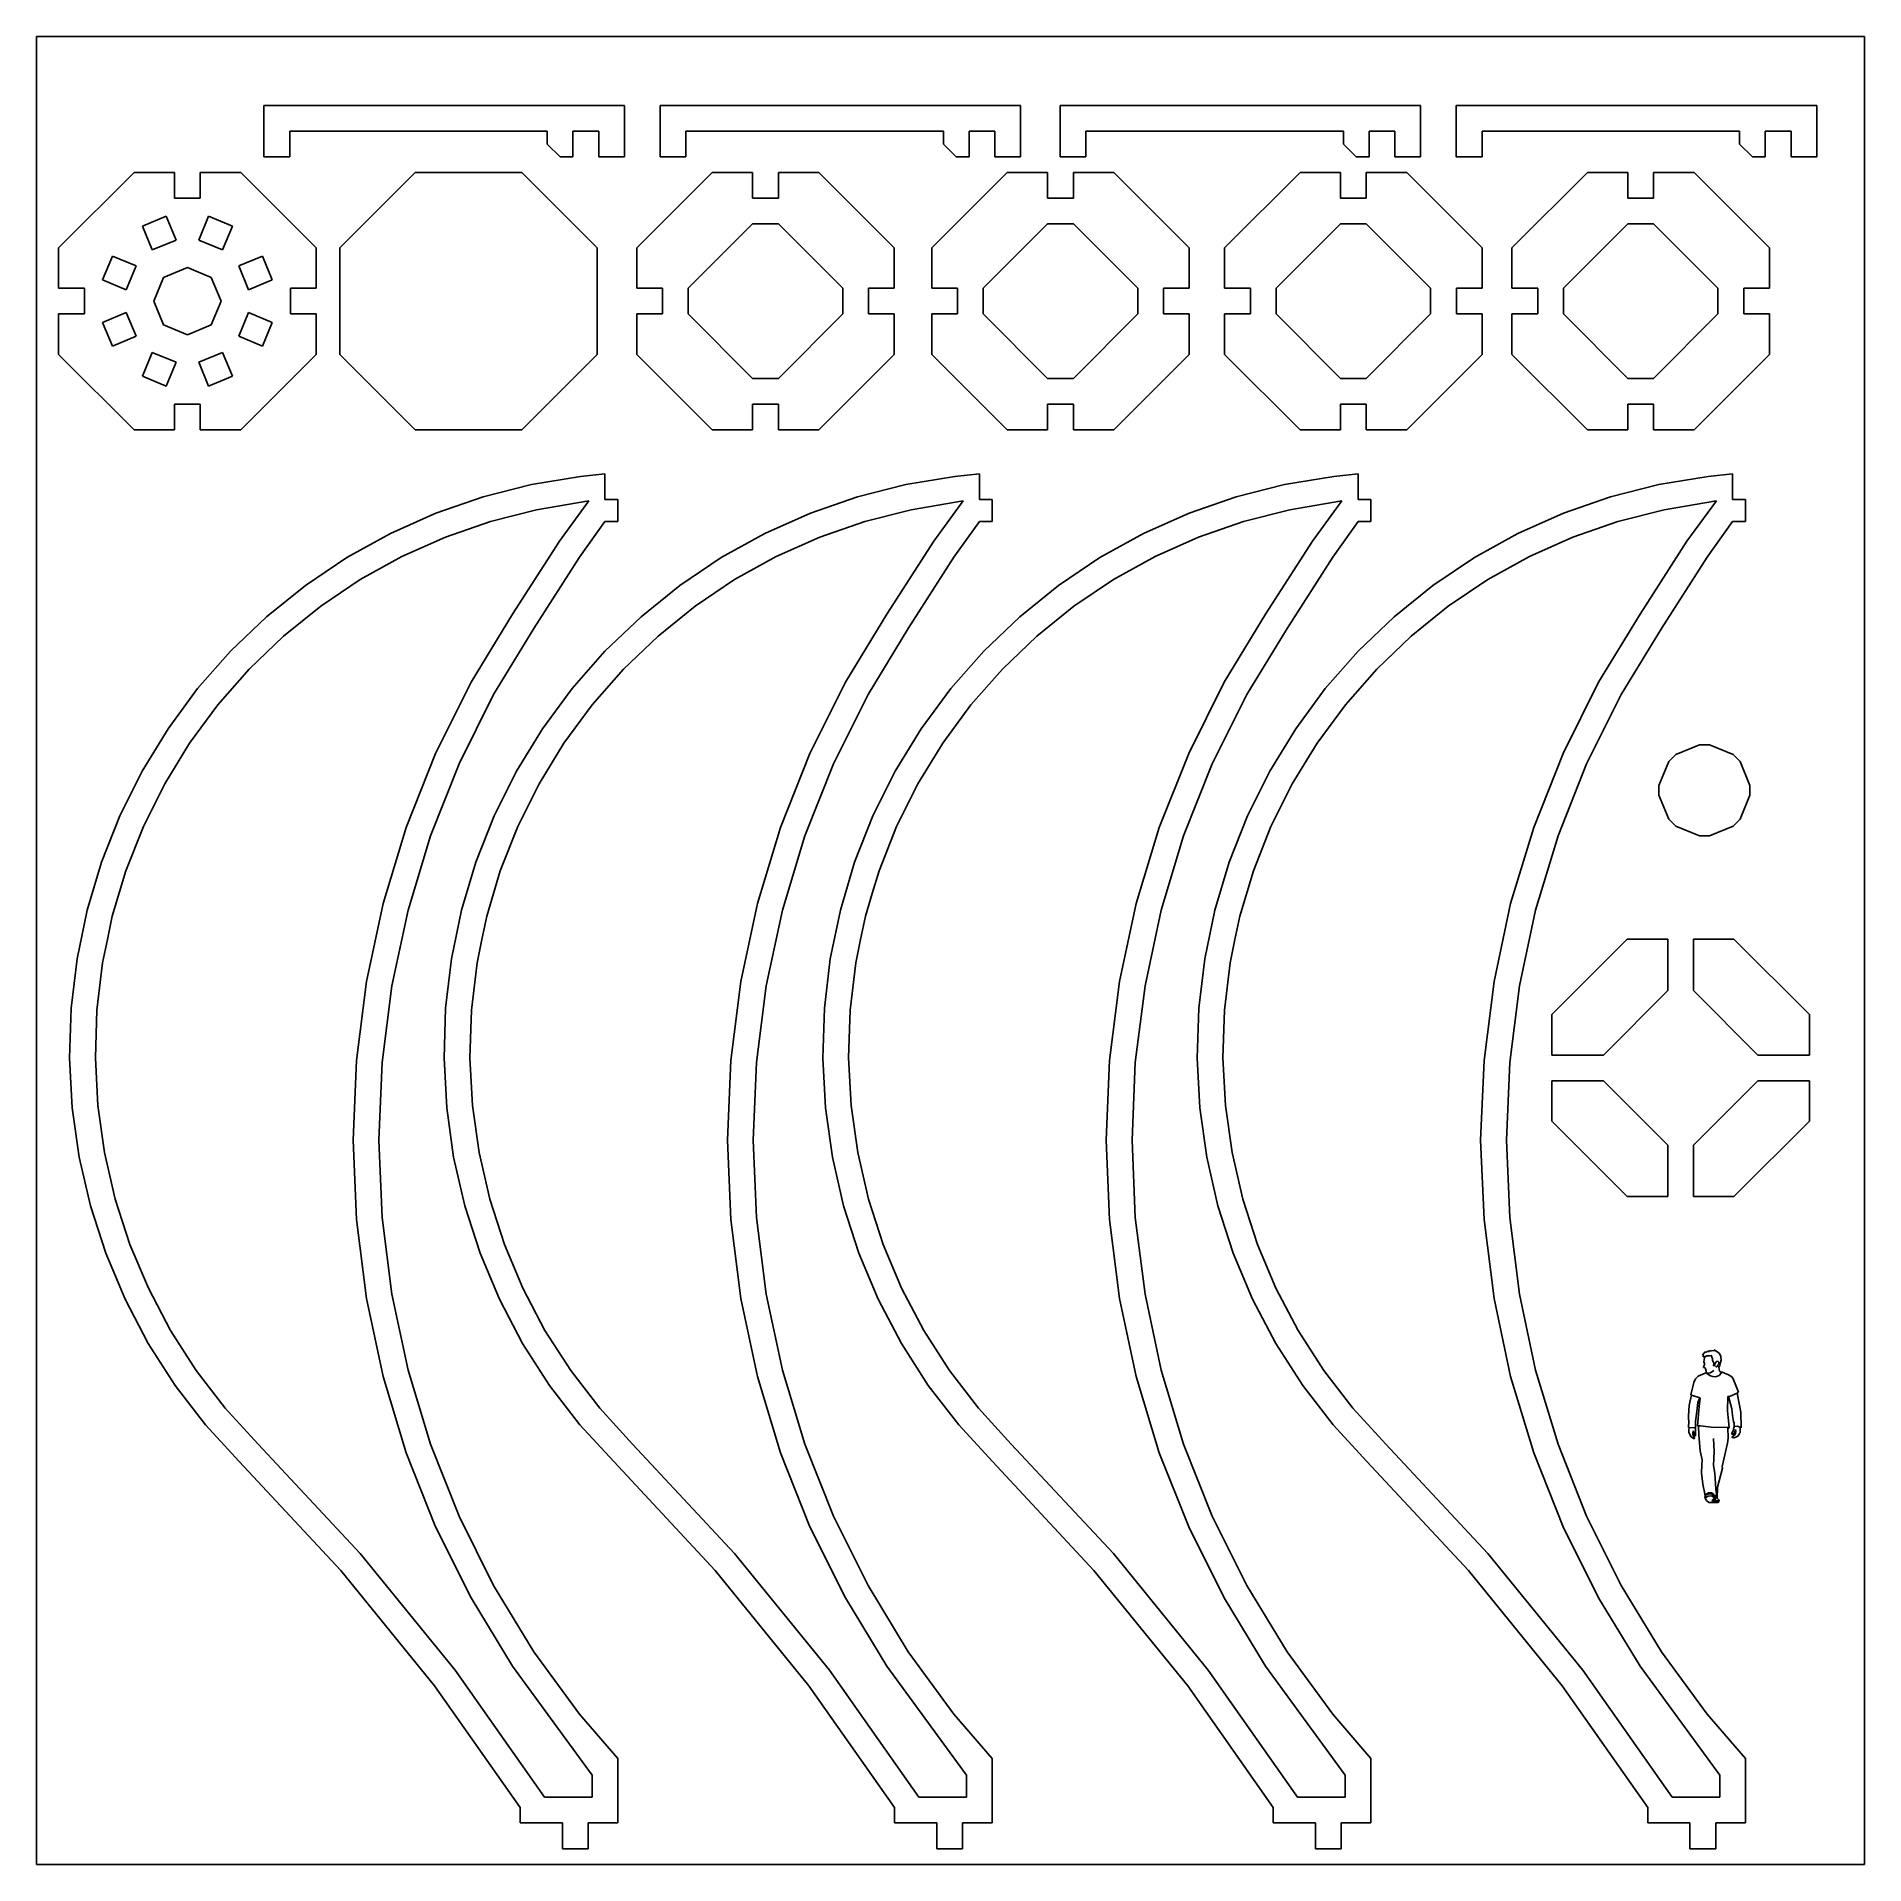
# Model space of a CAD drawing. Extents: x -426 to 426, y -426 to 426.
import ezdxf

# ---------------------------------------------------------------- set-up
doc = ezdxf.new("R2010")
doc.units = 0
doc.header["$MEASUREMENT"] = 0
doc.layers.get('0').update_dxf_attribs({"linetype": 'CONTINUOUS'})

msp = doc.modelspace()

# ---------------------------------------------------------------- linework, layer by layer
for p, q in [((-425.94, 425.94), (-425.94, -425.94)), ((425.94, 425.94), (-425.94, 425.94)), ((425.94, -425.94), (425.94, 425.94)), ((-319.94, 393.85), (-151.94, 393.85)), ((-319.94, 393.85), (-319.94, 369.85)), ((-151.94, 393.85), (-151.94, 369.85)), ((-135.31, 393.85), (-135.31, 369.85)), ((-135.31, 393.85), (32.69, 393.85)), ((32.69, 393.85), (32.69, 369.85)), ((51.09, 393.85), (219.09, 393.85)), ((51.09, 393.85), (51.09, 369.85)), ((219.09, 393.85), (219.09, 369.85)), ((235.72, 393.85), (235.72, 369.85)), ((235.72, 393.85), (403.72, 393.85)), ((403.72, 393.85), (403.72, 369.85)), ((-307.94, 381.85), (-307.94, 369.85)), ((-307.94, 381.85), (-187.94, 381.85)), ((-187.94, 381.85), (-187.94, 375.85)), ((-187.94, 375.85), (-181.94, 369.85)), ((-175.94, 381.85), (-163.94, 381.85)), ((-175.94, 381.85), (-175.94, 369.85)), ((-163.94, 381.85), (-163.94, 369.85)), ((-123.31, 381.85), (-123.31, 369.85)), ((-123.31, 381.85), (-3.31, 381.85)), ((-3.31, 381.85), (-3.31, 375.85)), ((-3.31, 375.85), (2.69, 369.85)), ((8.69, 381.85), (8.69, 369.85)), ((8.69, 381.85), (20.69, 381.85)), ((20.69, 381.85), (20.69, 369.85)), ((63.09, 381.85), (183.09, 381.85)), ((63.09, 381.85), (63.09, 369.85)), ((183.09, 381.85), (183.09, 375.85)), ((183.09, 375.85), (189.09, 369.85)), ((195.09, 381.85), (195.09, 369.85)), ((195.09, 381.85), (207.09, 381.85)), ((207.09, 381.85), (207.09, 369.85)), ((247.72, 381.85), (247.72, 369.85)), ((247.72, 381.85), (367.72, 381.85)), ((367.72, 381.85), (367.72, 375.85)), ((367.72, 375.85), (373.72, 369.85)), ((379.72, 381.85), (379.72, 369.85)), ((379.72, 381.85), (391.72, 381.85)), ((391.72, 381.85), (391.72, 369.85)), ((-319.94, 369.85), (-307.94, 369.85)), ((-181.94, 369.85), (-175.94, 369.85)), ((-163.94, 369.85), (-151.94, 369.85)), ((-135.31, 369.85), (-123.31, 369.85)), ((2.69, 369.85), (8.69, 369.85)), ((20.69, 369.85), (32.69, 369.85)), ((51.09, 369.85), (63.09, 369.85)), ((189.09, 369.85), (195.09, 369.85)), ((207.09, 369.85), (219.09, 369.85)), ((235.72, 369.85), (247.72, 369.85)), ((373.72, 369.85), (379.72, 369.85)), ((391.72, 369.85), (403.72, 369.85)), ((-380.49, 362.64), (-415.64, 327.49)), ((-361.64, 362.64), (-380.49, 362.64)), ((-361.64, 362.64), (-361.64, 350.64)), ((-349.64, 362.64), (-349.64, 350.64)), ((-330.78, 362.64), (-349.64, 362.64)), ((-295.64, 327.49), (-330.78, 362.64)), ((-284.61, 327.49), (-249.46, 362.64)), ((-249.46, 362.64), (-199.76, 362.64)), ((-199.76, 362.64), (-164.61, 327.49)), ((-146.21, 327.49), (-111.07, 362.64)), ((-111.07, 362.64), (-92.21, 362.64)), ((-92.21, 362.64), (-92.21, 350.64)), ((-80.21, 362.64), (-80.21, 350.64)), ((-80.21, 362.64), (-61.36, 362.64)), ((-61.36, 362.64), (-26.21, 327.49)), ((26.4, 362.64), (-8.74, 327.49)), ((45.26, 362.64), (26.4, 362.64)), ((45.26, 362.64), (45.26, 350.64)), ((57.26, 362.64), (57.26, 350.64)), ((76.11, 362.64), (57.26, 362.64)), ((111.26, 327.49), (76.11, 362.64)), ((162.92, 362.64), (127.77, 327.49)), ((181.77, 362.64), (162.92, 362.64)), ((181.77, 362.64), (181.77, 350.64)), ((212.62, 362.64), (193.77, 362.64)), ((193.77, 362.64), (193.77, 350.64)), ((247.77, 327.49), (212.62, 362.64)), ((296.83, 362.64), (261.68, 327.49)), ((315.68, 362.64), (296.83, 362.64)), ((315.68, 362.64), (315.68, 350.64)), ((346.54, 362.64), (327.68, 362.64)), ((327.68, 362.64), (327.68, 350.64)), ((381.68, 327.49), (346.54, 362.64)), ((-349.64, 350.64), (-361.64, 350.64)), ((-92.21, 350.64), (-80.21, 350.64)), ((57.26, 350.64), (45.26, 350.64)), ((193.77, 350.64), (181.77, 350.64)), ((327.68, 350.64), (315.68, 350.64)), ((-365.53, 342.21), (-376.62, 337.62)), ((-360.94, 331.12), (-365.53, 342.21)), ((-345.74, 342.21), (-350.33, 331.12)), ((-334.65, 337.62), (-345.74, 342.21)), ((-376.62, 337.62), (-372.03, 326.53)), ((-339.24, 326.53), (-334.65, 337.62)), ((-92.21, 338.64), (-122.21, 308.64)), ((-80.21, 338.64), (-92.21, 338.64)), ((-50.22, 308.64), (-80.21, 338.64)), ((15.26, 308.64), (45.26, 338.64)), ((45.26, 338.64), (57.26, 338.64)), ((57.26, 338.64), (87.26, 308.64)), ((151.78, 308.64), (181.77, 338.64)), ((181.77, 338.64), (193.77, 338.64)), ((193.77, 338.64), (223.77, 308.64)), ((285.69, 308.64), (315.68, 338.64)), ((315.68, 338.64), (327.68, 338.64)), ((327.68, 338.64), (357.68, 308.64)), ((-415.64, 327.49), (-415.64, 308.64)), ((-372.03, 326.53), (-360.94, 331.12)), ((-350.33, 331.12), (-339.24, 326.53)), ((-295.64, 308.64), (-295.64, 327.49)), ((-284.61, 277.78), (-284.61, 327.49)), ((-164.61, 327.49), (-164.61, 277.78)), ((-146.21, 308.64), (-146.21, 327.49)), ((-26.21, 327.49), (-26.21, 308.64)), ((-8.74, 327.49), (-8.74, 308.64)), ((111.26, 308.64), (111.26, 327.49)), ((127.77, 327.49), (127.77, 308.64)), ((247.77, 308.64), (247.77, 327.49)), ((261.68, 327.49), (261.68, 308.64)), ((381.68, 308.64), (381.68, 327.49)), ((-395.21, 312.53), (-390.61, 323.62)), ((-390.61, 323.62), (-379.53, 319.03)), ((-379.53, 319.03), (-384.12, 307.94)), ((-355.64, 318.32), (-366.72, 313.72)), ((-344.55, 313.72), (-355.64, 318.32)), ((-320.66, 323.62), (-331.74, 319.03)), ((-331.74, 319.03), (-327.15, 307.94)), ((-316.06, 312.53), (-320.66, 323.62)), ((-415.64, 308.64), (-403.64, 308.64)), ((-403.64, 308.64), (-403.64, 296.64)), ((-384.12, 307.94), (-395.21, 312.53)), ((-366.72, 313.72), (-371.31, 302.64)), ((-339.96, 302.64), (-344.55, 313.72)), ((-327.15, 307.94), (-316.06, 312.53)), ((-307.64, 296.64), (-307.64, 308.64)), ((-295.64, 308.64), (-307.64, 308.64)), ((-146.21, 308.64), (-134.21, 308.64)), ((-134.21, 296.64), (-134.21, 308.64)), ((-122.21, 308.64), (-122.21, 296.64)), ((-50.21, 296.64), (-50.22, 308.64)), ((-26.21, 308.64), (-38.21, 308.64)), ((-38.21, 308.64), (-38.21, 296.64)), ((-8.74, 308.64), (3.26, 308.64)), ((3.26, 308.64), (3.26, 296.64)), ((15.26, 296.64), (15.26, 308.64)), ((87.26, 308.64), (87.26, 296.64)), ((111.26, 308.64), (99.26, 308.64)), ((99.26, 296.64), (99.26, 308.64)), ((127.77, 308.64), (139.77, 308.64)), ((139.77, 308.64), (139.77, 296.64)), ((151.77, 296.64), (151.78, 308.64)), ((223.77, 308.64), (223.77, 296.64)), ((235.77, 296.64), (235.77, 308.64)), ((247.77, 308.64), (235.77, 308.64)), ((261.68, 308.64), (273.68, 308.64)), ((273.68, 308.64), (273.68, 296.64)), ((285.68, 296.64), (285.69, 308.64)), ((357.68, 308.64), (357.68, 296.64)), ((381.68, 308.64), (369.68, 308.64)), ((369.68, 296.64), (369.68, 308.64)), ((-371.31, 302.64), (-366.72, 291.55)), ((-344.55, 291.55), (-339.96, 302.64)), ((-415.64, 296.64), (-403.64, 296.64)), ((-415.64, 296.64), (-415.64, 277.78)), ((-395.21, 292.74), (-384.12, 297.33)), ((-390.61, 281.65), (-395.21, 292.74)), ((-384.12, 297.33), (-379.53, 286.25)), ((-366.72, 291.55), (-355.64, 286.96)), ((-355.64, 286.96), (-344.55, 291.55)), ((-327.15, 297.33), (-331.74, 286.25)), ((-316.06, 292.74), (-327.15, 297.33)), ((-320.66, 281.65), (-316.06, 292.74)), ((-295.64, 296.64), (-307.64, 296.64)), ((-295.64, 277.78), (-295.64, 296.64)), ((-146.21, 277.78), (-146.21, 296.64)), ((-146.21, 296.64), (-134.21, 296.64)), ((-122.21, 296.64), (-92.21, 266.64)), ((-80.21, 266.64), (-50.21, 296.64)), ((-26.21, 296.64), (-38.21, 296.64)), ((-26.21, 296.64), (-26.21, 277.78)), ((-8.74, 296.64), (3.26, 296.64)), ((-8.74, 296.64), (-8.74, 277.78)), ((45.26, 266.64), (15.26, 296.64)), ((87.26, 296.64), (57.26, 266.64)), ((111.26, 296.64), (99.26, 296.64)), ((111.26, 277.78), (111.26, 296.64)), ((127.77, 296.64), (139.77, 296.64)), ((127.77, 296.64), (127.77, 277.78)), ((181.77, 266.64), (151.77, 296.64)), ((223.77, 296.64), (193.77, 266.64)), ((247.77, 296.64), (235.77, 296.64)), ((247.77, 277.78), (247.77, 296.64)), ((261.68, 296.64), (273.68, 296.64)), ((261.68, 296.64), (261.68, 277.78)), ((315.68, 266.64), (285.68, 296.64)), ((357.68, 296.64), (327.68, 266.64)), ((381.68, 296.64), (369.68, 296.64)), ((381.68, 277.78), (381.68, 296.64)), ((-379.53, 286.25), (-390.61, 281.65)), ((-331.74, 286.25), (-320.66, 281.65)), ((-415.64, 277.78), (-380.49, 242.64)), ((-376.62, 267.66), (-372.03, 278.74)), ((-372.03, 278.74), (-360.94, 274.15)), ((-360.94, 274.15), (-365.53, 263.07)), ((-350.33, 274.15), (-339.24, 278.74)), ((-345.74, 263.07), (-350.33, 274.15)), ((-339.24, 278.74), (-334.65, 267.66)), ((-330.78, 242.64), (-295.64, 277.78)), ((-249.46, 242.64), (-284.61, 277.78)), ((-164.61, 277.78), (-199.76, 242.64)), ((-111.07, 242.64), (-146.21, 277.78)), ((-26.21, 277.78), (-61.36, 242.64)), ((-8.74, 277.78), (26.4, 242.64)), ((76.11, 242.64), (111.26, 277.78)), ((127.77, 277.78), (162.92, 242.64)), ((212.62, 242.64), (247.77, 277.78)), ((261.68, 277.78), (296.83, 242.64)), ((346.54, 242.64), (381.68, 277.78)), ((-365.53, 263.07), (-376.62, 267.66)), ((-334.65, 267.66), (-345.74, 263.07)), ((-92.21, 266.64), (-80.21, 266.64)), ((57.26, 266.64), (45.26, 266.64)), ((193.77, 266.64), (181.77, 266.64)), ((327.68, 266.64), (315.68, 266.64)), ((-361.64, 242.64), (-361.64, 254.64)), ((-361.64, 254.64), (-349.64, 254.64)), ((-349.64, 242.64), (-349.64, 254.64)), ((-92.21, 242.64), (-92.21, 254.64)), ((-80.21, 254.64), (-92.21, 254.64)), ((-80.21, 242.64), (-80.21, 254.64)), ((45.26, 254.64), (57.26, 254.64)), ((45.26, 242.64), (45.26, 254.64)), ((57.26, 242.64), (57.26, 254.64)), ((181.77, 242.64), (181.77, 254.64)), ((181.77, 254.64), (193.77, 254.64)), ((193.77, 242.64), (193.77, 254.64)), ((315.68, 254.64), (327.68, 254.64)), ((315.68, 242.64), (315.68, 254.64)), ((327.68, 242.64), (327.68, 254.64)), ((-380.49, 242.64), (-361.64, 242.64)), ((-349.64, 242.64), (-330.78, 242.64)), ((-199.76, 242.64), (-249.46, 242.64)), ((-92.21, 242.64), (-111.07, 242.64)), ((-61.36, 242.64), (-80.21, 242.64)), ((26.4, 242.64), (45.26, 242.64)), ((57.26, 242.64), (76.11, 242.64)), ((162.92, 242.64), (181.77, 242.64)), ((193.77, 242.64), (212.62, 242.64)), ((296.83, 242.64), (315.68, 242.64)), ((327.68, 242.64), (346.54, 242.64)), ((-161.03, 222.15), (-172.41, 220.84)), ((-161.03, 222.15), (-161.03, 210.15)), ((13.47, 222.15), (2.09, 220.84)), ((13.47, 222.15), (13.47, 210.15)), ((189.97, 222.15), (178.59, 220.84)), ((189.97, 222.15), (189.97, 210.15)), ((364.47, 222.15), (353.09, 220.84)), ((364.47, 222.15), (364.47, 210.15)), ((-195.34, 217.11), (-217.86, 211.42)), ((-172.41, 220.84), (-195.34, 217.11)), ((-20.84, 217.11), (-43.36, 211.42)), ((2.09, 220.84), (-20.84, 217.11)), ((155.66, 217.11), (133.14, 211.42)), ((178.59, 220.84), (155.66, 217.11)), ((330.16, 217.11), (307.64, 211.42)), ((353.09, 220.84), (330.16, 217.11)), ((-217.86, 211.42), (-239.82, 203.82)), ((-192.9, 205.34), (-214.42, 199.9)), ((-168.56, 209.54), (-192.9, 205.34)), ((-168.56, 209.54), (-182.29, 190.78)), ((-161.03, 210.15), (-155.03, 210.15)), ((-155.03, 210.15), (-155.03, 199.9)), ((-43.36, 211.42), (-65.32, 203.82)), ((-18.4, 205.34), (-39.92, 199.9)), ((5.94, 209.54), (-18.4, 205.34)), ((5.94, 209.54), (-7.79, 190.78)), ((13.47, 210.15), (19.47, 210.15)), ((19.47, 210.15), (19.47, 199.9)), ((133.14, 211.42), (111.18, 203.82)), ((158.1, 205.34), (136.58, 199.9)), ((182.44, 209.54), (158.1, 205.34)), ((182.44, 209.54), (168.71, 190.78)), ((189.97, 210.15), (195.97, 210.15)), ((195.97, 210.15), (195.97, 199.9)), ((307.64, 211.42), (285.68, 203.82)), ((332.6, 205.34), (311.08, 199.9)), ((356.94, 209.54), (332.6, 205.34)), ((356.94, 209.54), (343.21, 190.78)), ((364.47, 210.15), (370.47, 210.15)), ((370.47, 210.15), (370.47, 199.9)), ((-239.82, 203.82), (-261.03, 194.35)), ((-214.42, 199.9), (-235.39, 192.64)), ((-161.03, 199.9), (-172.89, 183.3)), ((-161.03, 199.9), (-155.03, 199.9)), ((-65.32, 203.82), (-86.53, 194.35)), ((-39.92, 199.9), (-60.89, 192.64)), ((13.47, 199.9), (1.61, 183.3)), ((13.47, 199.9), (19.47, 199.9)), ((111.18, 203.82), (89.97, 194.35)), ((136.58, 199.9), (115.61, 192.64)), ((189.97, 199.9), (178.11, 183.3)), ((189.97, 199.9), (195.97, 199.9)), ((285.68, 203.82), (264.47, 194.35)), ((311.08, 199.9), (290.11, 192.64)), ((364.47, 199.9), (352.61, 183.3)), ((364.47, 199.9), (370.47, 199.9)), ((-261.03, 194.35), (-281.36, 183.1)), ((-235.39, 192.64), (-255.67, 183.59)), ((-182.29, 190.78), (-204.16, 156.8)), ((-86.53, 194.35), (-106.86, 183.1)), ((-60.89, 192.64), (-81.17, 183.59)), ((-7.79, 190.78), (-29.66, 156.8)), ((89.97, 194.35), (69.64, 183.1)), ((115.61, 192.64), (95.33, 183.59)), ((168.71, 190.78), (146.84, 156.8)), ((264.47, 194.35), (244.14, 183.1)), ((290.11, 192.64), (269.83, 183.59)), ((343.21, 190.78), (321.34, 156.8)), ((-281.36, 183.1), (-300.64, 170.14)), ((-255.67, 183.59), (-275.09, 172.84)), ((-172.89, 183.3), (-194.17, 150.14)), ((-106.86, 183.1), (-126.14, 170.14)), ((-81.17, 183.59), (-100.59, 172.84)), ((1.61, 183.3), (-19.67, 150.14)), ((69.64, 183.1), (50.36, 170.14)), ((95.33, 183.59), (75.91, 172.84)), ((178.11, 183.3), (156.83, 150.14)), ((244.14, 183.1), (224.86, 170.14)), ((269.83, 183.59), (250.41, 172.84)), ((352.61, 183.3), (331.33, 150.14)), ((-275.09, 172.84), (-293.51, 160.46)), ((-100.59, 172.84), (-119.01, 160.46)), ((75.91, 172.84), (57.49, 160.46)), ((250.41, 172.84), (231.99, 160.46)), ((-300.64, 170.14), (-318.74, 155.58)), ((-126.14, 170.14), (-144.24, 155.58)), ((50.36, 170.14), (32.26, 155.58)), ((224.86, 170.14), (206.76, 155.58)), ((-318.74, 155.58), (-335.52, 139.51)), ((-293.51, 160.46), (-310.81, 146.54)), ((-204.16, 156.8), (-223.44, 125.09)), ((-144.24, 155.58), (-161.02, 139.51)), ((-119.01, 160.46), (-136.31, 146.54)), ((-29.66, 156.8), (-48.94, 125.09)), ((32.26, 155.58), (15.48, 139.51)), ((57.49, 160.46), (40.19, 146.54)), ((146.84, 156.8), (127.56, 125.09)), ((206.76, 155.58), (189.98, 139.51)), ((231.99, 160.46), (214.69, 146.54)), ((321.34, 156.8), (302.06, 125.09)), ((-310.81, 146.54), (-326.84, 131.19)), ((-194.17, 150.14), (-212.93, 119.29)), ((-136.31, 146.54), (-152.34, 131.19)), ((-19.67, 150.14), (-38.43, 119.29)), ((40.19, 146.54), (24.16, 131.19)), ((156.83, 150.14), (138.07, 119.29)), ((214.69, 146.54), (198.66, 131.19)), ((331.33, 150.14), (312.57, 119.29)), ((-335.52, 139.51), (-350.86, 122.05)), ((-161.02, 139.51), (-176.36, 122.05)), ((15.48, 139.51), (0.14, 122.05)), ((189.98, 139.51), (174.64, 122.05)), ((-326.84, 131.19), (-341.49, 114.51)), ((-152.34, 131.19), (-166.99, 114.51)), ((24.16, 131.19), (9.51, 114.51)), ((198.66, 131.19), (184.01, 114.51)), ((-350.86, 122.05), (-364.63, 103.35)), ((-223.44, 125.09), (-239.99, 91.87)), ((-212.93, 119.29), (-229.03, 86.97)), ((-176.36, 122.05), (-190.13, 103.35)), ((-48.94, 125.09), (-65.49, 91.87)), ((-38.43, 119.29), (-54.53, 86.97)), ((0.14, 122.05), (-13.63, 103.35)), ((127.56, 125.09), (111.01, 91.87)), ((138.07, 119.29), (121.97, 86.97)), ((174.64, 122.05), (160.87, 103.35)), ((302.06, 125.09), (285.51, 91.87)), ((312.57, 119.29), (296.47, 86.97)), ((-341.49, 114.51), (-354.65, 96.64)), ((-166.99, 114.51), (-180.15, 96.64)), ((9.51, 114.51), (-3.65, 96.64)), ((184.01, 114.51), (170.85, 96.64)), ((-364.63, 103.35), (-376.75, 83.53)), ((-190.13, 103.35), (-202.25, 83.53)), ((-13.63, 103.35), (-25.75, 83.53)), ((160.87, 103.35), (148.75, 83.53)), ((-354.65, 96.64), (-366.23, 77.7)), ((-180.15, 96.64), (-191.73, 77.7)), ((-3.65, 96.64), (-15.23, 77.7)), ((170.85, 96.64), (159.27, 77.7)), ((338, 91.28), (349.08, 95.88)), ((349.08, 95.88), (353.68, 95.88)), ((353.68, 95.88), (364.76, 91.28)), ((-239.99, 91.87), (-253.7, 57.38)), ((-229.03, 86.97), (-242.36, 53.42)), ((-65.49, 91.87), (-79.2, 57.38)), ((-54.53, 86.97), (-67.86, 53.42)), ((111.01, 91.87), (97.3, 57.38)), ((121.97, 86.97), (108.64, 53.42)), ((285.51, 91.87), (271.8, 57.38)), ((296.47, 86.97), (283.14, 53.42)), ((330.16, 76.95), (334.75, 88.04)), ((334.75, 88.04), (338, 91.28)), ((364.76, 91.28), (368.01, 88.04)), ((368.01, 88.04), (372.6, 76.95)), ((-376.75, 83.53), (-387.12, 62.74)), ((-366.23, 77.7), (-376.14, 57.84)), ((-202.25, 83.53), (-212.62, 62.74)), ((-191.73, 77.7), (-201.64, 57.84)), ((-25.75, 83.53), (-36.12, 62.74)), ((-15.23, 77.7), (-25.14, 57.84)), ((148.75, 83.53), (138.38, 62.74)), ((159.27, 77.7), (149.36, 57.84)), ((330.16, 72.36), (330.16, 76.95)), ((372.6, 76.95), (372.6, 72.36)), ((334.75, 61.27), (330.16, 72.36)), ((372.6, 72.36), (368.01, 61.27)), ((-387.12, 62.74), (-395.67, 41.13)), ((-212.62, 62.74), (-221.17, 41.13)), ((-36.12, 62.74), (-44.67, 41.13)), ((138.38, 62.74), (129.83, 41.13)), ((338, 58.02), (334.75, 61.27)), ((368.01, 61.27), (364.76, 58.02)), ((-376.14, 57.84), (-384.3, 37.19)), ((-253.7, 57.38), (-264.46, 21.87)), ((-242.36, 53.42), (-252.82, 18.87)), ((-201.64, 57.84), (-209.8, 37.19)), ((-79.2, 57.38), (-89.96, 21.87)), ((-67.86, 53.42), (-78.32, 18.87)), ((-25.14, 57.84), (-33.3, 37.19)), ((97.3, 57.38), (86.54, 21.87)), ((108.64, 53.42), (98.18, 18.87)), ((149.36, 57.84), (141.2, 37.19)), ((271.8, 57.38), (261.04, 21.87)), ((283.14, 53.42), (272.68, 18.87)), ((349.08, 53.43), (338, 58.02)), ((353.68, 53.43), (349.08, 53.43)), ((364.76, 58.02), (353.68, 53.43)), ((-395.67, 41.13), (-402.32, 18.87)), ((-384.3, 37.19), (-390.66, 15.93)), ((-221.17, 41.13), (-227.82, 18.87)), ((-209.8, 37.19), (-212.98, 26.56)), ((-44.67, 41.13), (-51.32, 18.87)), ((-33.3, 37.19), (-36.48, 26.56)), ((129.83, 41.13), (123.18, 18.87)), ((141.2, 37.19), (134.84, 15.93)), ((-212.98, 26.56), (-216.16, 15.93)), ((-36.48, 26.56), (-39.66, 15.93)), ((-402.32, 18.87), (-407.04, -3.88)), ((-264.46, 21.87), (-272.2, -14.43)), ((-252.82, 18.87), (-260.35, -16.44)), ((-227.82, 18.87), (-232.54, -3.88)), ((-89.96, 21.87), (-97.7, -14.43)), ((-78.32, 18.87), (-85.85, -16.44)), ((-51.32, 18.87), (-56.04, -3.88)), ((86.54, 21.87), (78.8, -14.43)), ((98.18, 18.87), (90.65, -16.44)), ((123.18, 18.87), (118.46, -3.88)), ((261.04, 21.87), (253.3, -14.43)), ((272.68, 18.87), (265.15, -16.44)), ((-390.66, 15.93), (-392.92, 5.06)), ((-216.16, 15.93), (-218.42, 5.06)), ((-39.66, 15.93), (-41.92, 5.06)), ((134.84, 15.93), (132.58, 5.06)), ((-392.92, 5.06), (-395.17, -5.81)), ((-218.42, 5.06), (-220.67, -5.81)), ((-41.92, 5.06), (-44.17, -5.81)), ((132.58, 5.06), (130.33, -5.81)), ((315.43, 5.29), (280.28, -29.86)), ((334.28, 5.29), (315.43, 5.29)), ((334.28, 5.29), (334.28, -18.71)), ((365.13, 5.29), (346.28, 5.29)), ((346.28, 5.29), (346.28, -18.71)), ((400.28, -29.86), (365.13, 5.29)), ((-407.04, -3.88), (-409.78, -26.95)), ((-395.17, -5.81), (-397.79, -27.85)), ((-232.54, -3.88), (-235.28, -26.95)), ((-220.67, -5.81), (-223.29, -27.85)), ((-56.04, -3.88), (-58.78, -26.95)), ((-44.17, -5.81), (-46.79, -27.85)), ((118.46, -3.88), (115.72, -26.95)), ((130.33, -5.81), (127.71, -27.85)), ((-272.2, -14.43), (-276.86, -51.25)), ((-260.35, -16.44), (-264.89, -52.26)), ((-97.7, -14.43), (-102.36, -51.25)), ((-85.85, -16.44), (-90.39, -52.26)), ((78.8, -14.43), (74.14, -51.25)), ((90.65, -16.44), (86.11, -52.26)), ((253.3, -14.43), (248.64, -51.25)), ((265.15, -16.44), (260.61, -52.26)), ((304.28, -48.71), (334.28, -18.71)), ((346.28, -18.71), (376.28, -48.71)), ((-409.78, -26.95), (-410.53, -50.17)), ((-397.79, -27.85), (-398.51, -50.04)), ((-235.28, -26.95), (-236.03, -50.17)), ((-223.29, -27.85), (-224.01, -50.04)), ((-58.78, -26.95), (-59.53, -50.17)), ((-46.79, -27.85), (-47.51, -50.04)), ((115.72, -26.95), (114.97, -50.17)), ((127.71, -27.85), (126.99, -50.04)), ((280.28, -29.86), (280.28, -48.71)), ((400.28, -48.71), (400.28, -29.86)), ((-410.53, -50.17), (-409.28, -73.37)), ((-398.51, -50.04), (-397.31, -72.21)), ((-236.03, -50.17), (-234.78, -73.37)), ((-224.01, -50.04), (-222.81, -72.21)), ((-59.53, -50.17), (-58.28, -73.37)), ((-47.51, -50.04), (-46.31, -72.21)), ((114.97, -50.17), (116.22, -73.37)), ((126.99, -50.04), (128.19, -72.21)), ((280.28, -48.71), (304.28, -48.71)), ((400.28, -48.71), (376.28, -48.71)), ((-276.86, -51.25), (-278.42, -88.33)), ((-264.89, -52.26), (-266.41, -88.33)), ((-102.36, -51.25), (-103.92, -88.33)), ((-90.39, -52.26), (-91.91, -88.33)), ((74.14, -51.25), (72.58, -88.33)), ((86.11, -52.26), (84.59, -88.33)), ((248.64, -51.25), (247.08, -88.33)), ((260.61, -52.26), (259.09, -88.33)), ((280.28, -60.71), (304.28, -60.71)), ((280.28, -60.71), (280.28, -79.57)), ((334.28, -90.71), (304.28, -60.71)), ((376.28, -60.71), (346.28, -90.71)), ((400.28, -60.71), (376.28, -60.71)), ((400.28, -79.57), (400.28, -60.71)), ((-409.28, -73.37), (-406.05, -96.37)), ((-397.31, -72.21), (-394.22, -94.19)), ((-234.78, -73.37), (-231.55, -96.37)), ((-222.81, -72.21), (-219.72, -94.19)), ((-58.28, -73.37), (-55.05, -96.37)), ((-46.31, -72.21), (-43.22, -94.19)), ((116.22, -73.37), (119.45, -96.37)), ((128.19, -72.21), (131.28, -94.19)), ((280.28, -79.57), (315.43, -114.71)), ((365.13, -114.71), (400.28, -79.57)), ((-278.42, -88.33), (-276.86, -125.41)), ((-266.41, -88.33), (-264.89, -124.4)), ((-103.92, -88.33), (-102.36, -125.41)), ((-91.91, -88.33), (-90.39, -124.4)), ((72.58, -88.33), (74.14, -125.41)), ((84.59, -88.33), (86.11, -124.4)), ((247.08, -88.33), (248.64, -125.41)), ((259.09, -88.33), (260.61, -124.4)), ((334.28, -114.71), (334.28, -90.71)), ((346.28, -114.71), (346.28, -90.71)), ((-406.05, -96.37), (-400.84, -119.02)), ((-389.25, -115.82), (-394.22, -94.19)), ((-231.55, -96.37), (-226.34, -119.02)), ((-219.72, -94.19), (-214.75, -115.82)), ((-55.05, -96.37), (-49.84, -119.02)), ((-43.22, -94.19), (-38.25, -115.82)), ((119.45, -96.37), (124.66, -119.02)), ((131.28, -94.19), (136.25, -115.82)), ((-400.84, -119.02), (-393.71, -141.13)), ((-389.25, -115.82), (-382.43, -136.95)), ((-226.34, -119.02), (-219.21, -141.13)), ((-214.75, -115.82), (-207.93, -136.95)), ((-49.84, -119.02), (-42.71, -141.13)), ((-38.25, -115.82), (-31.43, -136.95)), ((124.66, -119.02), (131.79, -141.13)), ((136.25, -115.82), (143.07, -136.95)), ((315.43, -114.71), (334.28, -114.71)), ((346.28, -114.71), (365.13, -114.71)), ((-276.86, -125.41), (-272.2, -162.23)), ((-264.89, -124.4), (-260.35, -160.22)), ((-102.36, -125.41), (-97.7, -162.23)), ((-90.39, -124.4), (-85.85, -160.22)), ((74.14, -125.41), (78.8, -162.23)), ((86.11, -124.4), (90.65, -160.22)), ((248.64, -125.41), (253.3, -162.23)), ((260.61, -124.4), (265.15, -160.22)), ((-393.71, -141.13), (-384.7, -162.54)), ((-382.43, -136.95), (-373.83, -157.41)), ((-219.21, -141.13), (-210.2, -162.54)), ((-207.93, -136.95), (-199.33, -157.41)), ((-42.71, -141.13), (-33.7, -162.54)), ((-31.43, -136.95), (-22.83, -157.41)), ((131.79, -141.13), (140.8, -162.54)), ((143.07, -136.95), (151.67, -157.41)), ((-363.5, -177.06), (-373.83, -157.41)), ((-260.35, -160.22), (-252.82, -195.53)), ((-199.33, -157.41), (-189, -177.06)), ((-85.85, -160.22), (-78.32, -195.53)), ((-22.83, -157.41), (-12.5, -177.06)), ((90.65, -160.22), (98.18, -195.53)), ((151.67, -157.41), (162, -177.06)), ((265.15, -160.22), (272.68, -195.53)), ((-384.7, -162.54), (-373.89, -183.11)), ((-272.2, -162.23), (-264.46, -198.52)), ((-210.2, -162.54), (-199.39, -183.11)), ((-97.7, -162.23), (-89.96, -198.52)), ((-33.7, -162.54), (-22.89, -183.11)), ((78.8, -162.23), (86.54, -198.52)), ((140.8, -162.54), (151.61, -183.11)), ((253.3, -162.23), (261.04, -198.52)), ((-363.5, -177.06), (-351.51, -195.74)), ((-189, -177.06), (-177.01, -195.74)), ((-12.5, -177.06), (-0.51, -195.74)), ((162, -177.06), (173.99, -195.74)), ((-373.89, -183.11), (-361.35, -202.66)), ((-199.39, -183.11), (-186.85, -202.66)), ((-22.89, -183.11), (-10.35, -202.66)), ((151.61, -183.11), (164.15, -202.66)), ((351.63, -187), (351.59, -187.5)), ((352.45, -187.21), (351.63, -187)), ((352.53, -186.88), (352.45, -187.21)), ((353.58, -186.84), (352.53, -186.88)), ((354.59, -186.67), (353.53, -186.45)), ((353.53, -186.45), (353.58, -186.84)), ((354.63, -186.39), (354.59, -186.67)), ((355.94, -186.6), (354.63, -186.39)), ((356.34, -186.4), (355.79, -186.09)), ((355.79, -186.09), (355.94, -186.6)), ((357.21, -186.91), (356.34, -186.4)), ((358.42, -187.83), (357.21, -186.91)), ((-351.51, -195.74), (-337.97, -213.33)), ((-252.82, -195.53), (-242.36, -230.08)), ((-177.01, -195.74), (-163.47, -213.33)), ((-78.32, -195.53), (-67.86, -230.08)), ((-0.51, -195.74), (13.03, -213.33)), ((98.18, -195.53), (108.64, -230.08)), ((173.99, -195.74), (187.53, -213.33)), ((272.68, -195.53), (283.14, -230.08)), ((350.93, -187.98), (350.52, -188.52)), ((350.52, -188.52), (351.02, -188.76)), ((350.66, -189.3), (351.02, -188.76)), ((351.25, -189.13), (350.66, -189.3)), ((351.59, -187.5), (350.7, -187.87)), ((350.7, -187.87), (350.93, -187.98)), ((351.43, -193), (350.95, -194.16)), ((350.95, -194.16), (351, -194.4)), ((351.73, -194.54), (351, -194.4)), ((351.04, -191.74), (351.26, -190.74)), ((351.46, -192.43), (351.04, -191.74)), ((351.61, -189.41), (351.25, -189.13)), ((351.26, -190.74), (351.38, -189.79)), ((351.38, -189.79), (351.61, -189.41)), ((351.43, -193), (351.46, -192.43)), ((351.61, -189.41), (352.51, -188.94)), ((351.79, -195), (351.73, -194.54)), ((352.18, -196.02), (351.79, -195)), ((353.75, -188.88), (352.51, -188.94)), ((354.86, -188.69), (353.75, -188.88)), ((354.23, -196.87), (355.81, -195.77)), ((354.86, -188.69), (354.71, -189.12)), ((354.71, -189.12), (355.15, -190.36)), ((355.15, -190.36), (355.05, -191.1)), ((355.05, -191.1), (355.55, -191.81)), ((355.55, -191.81), (355.78, -192.33)), ((355.78, -192.33), (355.66, -193.64)), ((356.18, -193.41), (355.66, -193.64)), ((356.18, -193.41), (356.25, -192.62)), ((356.25, -192.62), (356.63, -192.01)), ((356.84, -193.97), (356.59, -193.73)), ((356.63, -192.01), (356.91, -191.67)), ((357.14, -193.97), (356.84, -193.97)), ((356.91, -191.67), (357.28, -191.43)), ((357.49, -193.54), (357.14, -193.97)), ((357.28, -191.43), (357.71, -191.49)), ((357.61, -193.38), (357.49, -193.54)), ((357.49, -193.54), (358.12, -194.21)), ((358, -192.49), (357.61, -193.38)), ((357.71, -191.49), (358, -191.87)), ((358, -191.87), (358, -192.49)), ((358.12, -194.21), (358.39, -194.02)), ((358.41, -195.99), (358.12, -194.21)), ((358.39, -194.02), (358.75, -192.43)), ((359.06, -189.29), (358.42, -187.83)), ((358.75, -192.43), (359.22, -190.93)), ((359.22, -190.93), (359.06, -189.29)), ((-361.35, -202.66), (-347.17, -221.07)), ((-264.46, -198.52), (-253.7, -234.04)), ((-186.85, -202.66), (-172.67, -221.07)), ((-89.96, -198.52), (-79.2, -234.04)), ((-10.35, -202.66), (3.83, -221.07)), ((86.54, -198.52), (97.3, -234.04)), ((164.15, -202.66), (178.33, -221.07)), ((261.04, -198.52), (271.8, -234.04)), ((346.48, -201.37), (345.02, -207.08)), ((347.19, -199.56), (346.48, -201.37)), ((348.39, -198.38), (347.19, -199.56)), ((351.73, -196.92), (348.39, -198.38)), ((351.73, -196.92), (352.26, -196.83)), ((352.16, -196.56), (352.18, -196.02)), ((352.16, -196.56), (352.36, -196.81)), ((352.26, -196.83), (352.36, -196.81)), ((352.56, -197.19), (352.26, -196.83)), ((352.56, -196.95), (352.36, -196.81)), ((353.31, -197.01), (352.56, -196.95)), ((354.2, -198.3), (352.56, -197.19)), ((354.23, -196.87), (353.31, -197.01)), ((355.28, -198.56), (354.2, -198.3)), ((356.3, -198.62), (355.28, -198.56)), ((357.06, -198.52), (356.3, -198.62)), ((358.29, -198.01), (357.06, -198.52)), ((359.2, -197.05), (358.29, -198.01)), ((358.81, -196.42), (358.41, -195.99)), ((359.64, -196.57), (358.81, -196.42)), ((358.81, -196.42), (359.16, -196.74)), ((359.16, -196.74), (359.2, -197.05)), ((362.6, -197.79), (359.64, -196.57)), ((364.06, -198.72), (362.6, -197.79)), ((364.7, -199.6), (364.06, -198.72)), ((367.32, -205.88), (364.7, -199.6)), ((344.31, -212.09), (343.95, -216.83)), ((344.56, -210.42), (344.31, -212.09)), ((345.29, -207.19), (344.56, -210.42)), ((345.02, -207.08), (345.29, -207.19)), ((345.29, -207.19), (349.16, -208.53)), ((347.84, -214.88), (348.35, -210.66)), ((348.35, -210.66), (349.16, -208.53)), ((348.93, -212.49), (348.45, -218.15)), ((349.3, -208.56), (348.93, -212.49)), ((349.16, -208.53), (349.3, -208.56)), ((362.16, -214.47), (362.34, -207.86)), ((362.34, -207.86), (362.55, -207.86)), ((364.13, -213.6), (362.55, -207.86)), ((362.55, -207.86), (363.01, -207.87)), ((362.55, -207.86), (362.55, -207.86)), ((363.01, -207.87), (366.56, -206.23)), ((366.56, -206.23), (367.32, -205.88)), ((368.29, -215.11), (366.56, -206.23)), ((-347.17, -221.07), (-331.47, -238.19)), ((-337.97, -213.33), (-322.65, -230.03)), ((-172.67, -221.07), (-156.97, -238.19)), ((-163.47, -213.33), (-148.15, -230.03)), ((3.83, -221.07), (19.53, -238.19)), ((13.03, -213.33), (28.35, -230.03)), ((178.33, -221.07), (194.03, -238.19)), ((187.53, -213.33), (202.85, -230.03)), ((343.95, -216.83), (343.95, -218.34)), ((343.95, -218.34), (344.09, -219.39)), ((344.09, -219.39), (343.95, -222.23)), ((347.14, -222.44), (347.26, -219.56)), ((347.26, -219.56), (347.84, -214.88)), ((348.45, -218.15), (348.2, -221.61)), ((362.66, -220.76), (362.16, -214.47)), ((362.87, -222.58), (362.66, -220.76)), ((364.42, -216.68), (364.13, -213.6)), ((364.85, -219.43), (364.42, -216.68)), ((365.23, -220.21), (364.85, -219.43)), ((365.27, -221.93), (365.23, -220.21)), ((368.29, -215.11), (368.51, -222.46)), ((343.95, -222.23), (344.32, -222.24)), ((344.09, -223.19), (344.32, -222.24)), ((344.15, -224.69), (344.09, -223.19)), ((345.12, -226.62), (344.15, -224.69)), ((346.89, -222.41), (344.32, -222.24)), ((346.33, -227.49), (345.12, -226.62)), ((345.96, -224.75), (345.92, -225.46)), ((345.92, -225.46), (346.22, -226.34)), ((346.21, -223.88), (345.96, -224.75)), ((346.46, -224.77), (346.21, -223.88)), ((346.22, -226.34), (346.8, -227.13)), ((346.55, -227.5), (346.33, -227.49)), ((346.45, -225.34), (346.46, -224.77)), ((346.71, -226.19), (346.45, -225.34)), ((346.64, -227.59), (346.55, -227.5)), ((346.8, -227.13), (346.64, -227.59)), ((347.03, -226.33), (346.71, -226.19)), ((346.89, -222.41), (347.14, -222.44)), ((346.89, -222.41), (347.16, -222.97)), ((347.2, -226.23), (347.03, -226.33)), ((347.16, -222.97), (347.28, -224.98)), ((347.28, -224.98), (347.2, -226.23)), ((348.2, -221.61), (348.55, -221.58)), ((348.55, -221.58), (349.49, -221.51)), ((348.55, -221.58), (348.71, -226.04)), ((348.71, -226.04), (348.97, -227.47)), ((348.97, -227.47), (349.37, -233.19)), ((349.49, -221.51), (354.45, -222.08)), ((354.45, -222.08), (362.21, -222.38)), ((355.85, -233.55), (355.56, -227.45)), ((362.11, -229.53), (359.62, -240.45)), ((362.4, -227.32), (362.11, -229.53)), ((362.87, -222.58), (362.21, -222.38)), ((362.4, -227.32), (362.21, -222.38)), ((363.96, -225.29), (364.73, -223.89)), ((364.12, -225.45), (363.96, -225.29)), ((364.12, -225.45), (364.66, -225.46)), ((364.28, -226.94), (364.31, -226.67)), ((364.46, -227.11), (364.28, -226.94)), ((364.93, -226.23), (364.31, -226.67)), ((364.46, -227.11), (364.73, -227)), ((364.66, -225.46), (365.19, -225.05)), ((364.73, -223.89), (365.13, -222.33)), ((364.85, -227.14), (364.73, -227)), ((365.21, -227.1), (364.85, -227.14)), ((364.93, -226.23), (365.46, -225.66)), ((365.13, -222.33), (365.43, -221.9)), ((365.92, -223.3), (365.19, -225.05)), ((366.55, -226.54), (365.21, -227.1)), ((365.43, -221.9), (365.27, -221.93)), ((366.66, -221.69), (365.43, -221.9)), ((365.88, -225.01), (365.46, -225.66)), ((365.88, -225.01), (366.07, -224.29)), ((366.07, -224.29), (365.92, -223.3)), ((366.55, -226.54), (366.86, -226.33)), ((368.04, -222.09), (366.66, -221.69)), ((367.67, -225.33), (366.86, -226.33)), ((367.73, -224.94), (367.67, -225.33)), ((367.97, -224.62), (367.73, -224.94)), ((368.04, -222.09), (367.97, -224.62)), ((368.51, -222.46), (368.04, -222.09)), ((-284.16, -288.87), (-331.47, -238.19)), ((-322.65, -230.03), (-275.09, -280.98)), ((-253.7, -234.04), (-239.99, -268.53)), ((-242.36, -230.08), (-229.03, -263.63)), ((-109.66, -288.87), (-156.97, -238.19)), ((-148.15, -230.03), (-100.59, -280.98)), ((-79.2, -234.04), (-65.49, -268.53)), ((-67.86, -230.08), (-54.53, -263.63)), ((66.84, -288.87), (19.53, -238.19)), ((28.35, -230.03), (75.91, -280.98)), ((97.3, -234.04), (111.01, -268.53)), ((108.64, -230.08), (121.97, -263.63)), ((241.34, -288.87), (194.03, -238.19)), ((202.85, -230.03), (250.41, -280.98)), ((271.8, -234.04), (285.51, -268.53)), ((283.14, -230.08), (296.47, -263.63)), ((349.37, -233.19), (350.24, -237.43)), ((350.24, -237.43), (350.23, -239.79)), ((355.85, -233.55), (355.6, -240.01)), ((350.23, -239.79), (350.07, -243.38)), ((350.07, -243.38), (350.57, -248.71)), ((356.2, -243.51), (355.6, -240.01)), ((356.74, -251.1), (356.2, -243.51)), ((359.84, -241.2), (357.51, -250.17)), ((359.62, -240.45), (359.84, -241.2)), ((350.57, -248.71), (351.56, -253.19)), ((351.56, -253.19), (351.68, -254.32)), ((351.63, -255), (351.92, -254.11)), ((351.63, -255), (351.68, -254.32)), ((351.76, -255.26), (351.63, -255)), ((351.68, -254.32), (352.07, -253.56)), ((352.43, -254.58), (351.76, -255.26)), ((352.38, -256.35), (351.76, -255.26)), ((351.92, -254.11), (352.53, -253.58)), ((352.07, -253.56), (352.43, -253.23)), ((352.43, -253.23), (353.27, -252.72)), ((353.13, -254.28), (352.43, -254.58)), ((352.53, -253.58), (353.5, -253.21)), ((354.06, -254.14), (353.13, -254.28)), ((353.27, -252.72), (354.06, -252.62)), ((353.5, -253.21), (354.48, -253.2)), ((354.06, -252.62), (354.7, -252.73)), ((354.9, -254.31), (354.06, -254.14)), ((354.48, -253.2), (355.32, -253.62)), ((354.7, -252.73), (355.35, -253.1)), ((355.61, -254.81), (354.9, -254.31)), ((355.32, -253.62), (355.81, -254.16)), ((355.35, -253.1), (355.99, -254)), ((355.86, -255.37), (355.61, -254.81)), ((355.86, -255.37), (355.78, -255.66)), ((355.81, -254.16), (355.94, -254.79)), ((355.94, -254.79), (355.86, -255.37)), ((355.99, -254), (355.94, -254.79)), ((356.38, -256.27), (356.54, -255.47)), ((356.54, -255.47), (356.6, -255.14)), ((356.6, -255.14), (356.97, -253.29)), ((357.24, -255.22), (356.6, -255.14)), ((356.97, -253.29), (356.74, -251.1)), ((357.51, -250.17), (357.24, -255.22)), ((357.96, -255.82), (357.24, -255.22)), ((-229.03, -263.63), (-212.93, -295.95)), ((-54.53, -263.63), (-38.43, -295.95)), ((121.97, -263.63), (138.07, -295.95)), ((296.47, -263.63), (312.57, -295.95)), ((353.38, -257.18), (352.38, -256.35)), ((354.51, -257.27), (353.38, -257.18)), ((355.58, -257.18), (354.51, -257.27)), ((355.14, -256.07), (354.96, -256.4)), ((354.96, -256.4), (355.13, -256.57)), ((355.13, -256.57), (355.55, -256.61)), ((355.5, -255.89), (355.14, -256.07)), ((355.78, -255.66), (355.5, -255.89)), ((356.14, -256.36), (355.5, -255.89)), ((355.55, -256.61), (356.05, -257.01)), ((356.05, -257.01), (355.58, -257.18)), ((356.21, -257.27), (355.58, -257.18)), ((356.05, -257.01), (356.19, -256.71)), ((356.14, -256.36), (356.38, -256.27)), ((356.16, -256.52), (356.14, -256.36)), ((357.51, -256.47), (356.16, -256.52)), ((356.19, -256.71), (356.16, -256.52)), ((356.21, -257.27), (357.81, -257.27)), ((358.19, -256.6), (357.51, -256.47)), ((357.81, -257.27), (358.19, -256.6)), ((358.19, -256.6), (357.96, -255.82)), ((-239.99, -268.53), (-223.44, -301.75)), ((-65.49, -268.53), (-48.94, -301.75)), ((111.01, -268.53), (127.56, -301.75)), ((285.51, -268.53), (302.06, -301.75)), ((-275.09, -280.98), (-230.86, -335.44)), ((-100.59, -280.98), (-56.36, -335.44)), ((75.91, -280.98), (120.14, -335.44)), ((250.41, -280.98), (294.64, -335.44)), ((-240.45, -342.69), (-284.16, -288.87)), ((-65.95, -342.69), (-109.66, -288.87)), ((110.55, -342.69), (66.84, -288.87)), ((285.05, -342.69), (241.34, -288.87)), ((-212.93, -295.95), (-194.17, -326.8)), ((-38.43, -295.95), (-19.67, -326.8)), ((138.07, -295.95), (156.83, -326.8)), ((312.57, -295.95), (331.33, -326.8)), ((-223.44, -301.75), (-204.16, -333.46)), ((-48.94, -301.75), (-29.66, -333.46)), ((127.56, -301.75), (146.84, -333.46)), ((302.06, -301.75), (321.34, -333.46)), ((-194.17, -326.8), (-172.89, -355.96)), ((-19.67, -326.8), (1.61, -355.96)), ((156.83, -326.8), (178.11, -355.96)), ((331.33, -326.8), (352.61, -355.96)), ((-230.86, -335.44), (-189.23, -394.59)), ((-204.16, -333.46), (-167.03, -384.35)), ((-56.36, -335.44), (-14.73, -394.59)), ((-29.66, -333.46), (7.47, -384.35)), ((120.14, -335.44), (161.77, -394.59)), ((146.84, -333.46), (183.97, -384.35)), ((294.64, -335.44), (336.27, -394.59)), ((321.34, -333.46), (358.47, -384.35)), ((-200.55, -399.39), (-240.45, -342.69)), ((-26.05, -399.39), (-65.95, -342.69)), ((150.45, -399.39), (110.55, -342.69)), ((324.95, -399.39), (285.05, -342.69)), ((-172.89, -355.96), (-155.03, -376.56)), ((1.61, -355.96), (19.47, -376.56)), ((178.11, -355.96), (195.97, -376.56)), ((352.61, -355.96), (370.47, -376.56)), ((-155.03, -406.59), (-155.03, -376.56)), ((19.47, -406.59), (19.47, -376.56)), ((195.97, -406.59), (195.97, -376.56)), ((370.47, -406.59), (370.47, -376.56)), ((-167.03, -394.59), (-167.03, -384.35)), ((7.47, -394.59), (7.47, -384.35)), ((183.97, -394.59), (183.97, -384.35)), ((358.47, -394.59), (358.47, -384.35)), ((-200.55, -406.59), (-200.55, -399.39)), ((-167.03, -394.59), (-189.23, -394.59)), ((-26.05, -406.59), (-26.05, -399.39)), ((7.47, -394.59), (-14.73, -394.59)), ((150.45, -406.59), (150.45, -399.39)), ((183.97, -394.59), (161.77, -394.59)), ((324.95, -406.59), (324.95, -399.39)), ((358.47, -394.59), (336.27, -394.59)), ((-200.55, -406.59), (-180.89, -406.59)), ((-180.89, -406.59), (-180.89, -418.59)), ((-168.89, -406.59), (-168.89, -418.59)), ((-168.89, -406.59), (-155.03, -406.59)), ((-26.05, -406.59), (-6.39, -406.59)), ((-6.39, -406.59), (-6.39, -418.59)), ((5.61, -406.59), (5.61, -418.59)), ((5.61, -406.59), (19.47, -406.59)), ((150.45, -406.59), (170.11, -406.59)), ((170.11, -406.59), (170.11, -418.59)), ((182.11, -406.59), (195.97, -406.59)), ((182.11, -406.59), (182.11, -418.59)), ((324.95, -406.59), (344.61, -406.59)), ((344.61, -406.59), (344.61, -418.59)), ((356.61, -406.59), (370.47, -406.59)), ((356.61, -406.59), (356.61, -418.59)), ((-425.94, -425.94), (425.94, -425.94)), ((-180.89, -418.59), (-168.89, -418.59)), ((-6.39, -418.59), (5.61, -418.59)), ((170.11, -418.59), (182.11, -418.59)), ((344.61, -418.59), (356.61, -418.59))]:
    msp.add_line(p, q)

doc.saveas('drawing.dxf')
